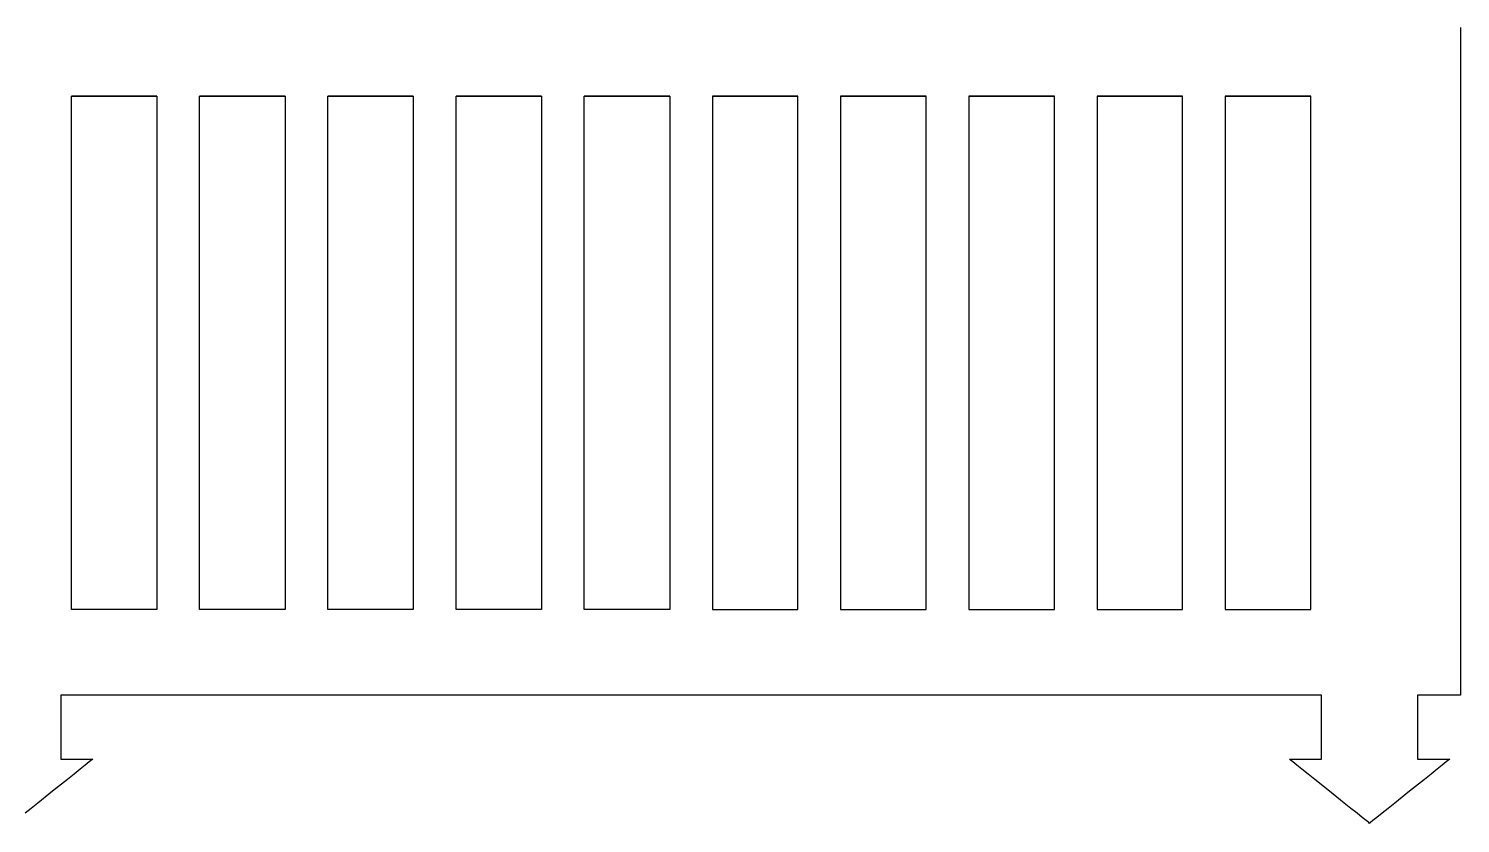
# Model space of a CAD drawing. Header units: millimetres. Extents: x 132 to 771, y 404 to 944.
# Drawn here: x 681.96 to 715.46, y 750.85 to 769.43 of the extents above; entities that cross this region are included whole.
import ezdxf

# ---------------------------------------------------------------- set-up
doc = ezdxf.new("R2010")
doc.units = ezdxf.units.MM
doc.header["$MEASUREMENT"] = 0
doc.layers.get('0').update_dxf_attribs({"linetype": 'CONTINUOUS', "true_color": 0xffffff})

msp = doc.modelspace()

# ---------------------------------------------------------------- linework, layer by layer
at = {"color": 7, "linetype": 'Continuous', "true_color": 0xffffff}
for points in [[(715.458, 769.458), (715.458, 769.32), (715.458, 769.165), (715.458, 768.993), (715.458, 768.803), (715.458, 768.598), (715.458, 768.375), (715.458, 767.89), (715.458, 767.353), (715.458, 766.768), (715.458, 766.143), (715.458, 765.48), (715.458, 764.79), (715.458, 764.075), (715.458, 763.345), (715.458, 761.853), (715.458, 760.36), (715.458, 759.63), (715.458, 758.915), (715.458, 758.225), (715.458, 757.563), (715.458, 756.938), (715.458, 756.353), (715.458, 755.815), (715.458, 755.33), (715.458, 755.108), (715.458, 754.903), (715.458, 754.713), (715.458, 754.54), (715.458, 754.385), (715.458, 754.248), (715.458, 754.13), (715.458, 754.033), (715.458, 753.955), (715.458, 753.898), (715.458, 753.865), (715.458, 753.853), (715.448, 753.853), (715.415, 753.853), (715.365, 753.853), (715.303, 753.853), (715.14, 753.853), (714.958, 753.853), (714.775, 753.853), (714.615, 753.853), (714.55, 753.853), (714.5, 753.853), (714.468, 753.853), (714.458, 753.853), (714.458, 753.835), (714.458, 753.788), (714.458, 753.715), (714.458, 753.618), (714.458, 753.505), (714.458, 753.378), (714.458, 753.103), (714.458, 752.828), (714.458, 752.7), (714.458, 752.588), (714.458, 752.49), (714.458, 752.418), (714.458, 752.37), (714.458, 752.353), (714.465, 752.353), (714.49, 752.353), (714.575, 752.353), (714.695, 752.353), (714.833, 752.353), (714.97, 752.353), (715.09, 752.353), (715.175, 752.353), (715.2, 752.353), (715.208, 752.353), (715.188, 752.335), (715.128, 752.288), (715.035, 752.215), (714.915, 752.118), (714.773, 752.005), (714.615, 751.878), (714.27, 751.603), (713.925, 751.328), (713.768, 751.2), (713.625, 751.088), (713.505, 750.99), (713.413, 750.918), (713.353, 750.87), (713.333, 750.853), (713.313, 750.87), (713.253, 750.918), (713.16, 750.99), (713.04, 751.088), (712.898, 751.2), (712.74, 751.328), (712.395, 751.603), (712.05, 751.878), (711.893, 752.005), (711.75, 752.118), (711.63, 752.215), (711.538, 752.288), (711.478, 752.335), (711.458, 752.353), (711.465, 752.353), (711.49, 752.353), (711.575, 752.353), (711.695, 752.353), (711.833, 752.353), (711.97, 752.353), (712.09, 752.353), (712.175, 752.353), (712.2, 752.353), (712.208, 752.353), (712.208, 752.37), (712.208, 752.418), (712.208, 752.49), (712.208, 752.588), (712.208, 752.7), (712.208, 752.828), (712.208, 753.103), (712.208, 753.378), (712.208, 753.505), (712.208, 753.618), (712.208, 753.715), (712.208, 753.788), (712.208, 753.835), (712.208, 753.853), (712.185, 753.853), (712.123, 753.853), (712.02, 753.853), (711.875, 753.853), (711.695, 753.853), (711.478, 753.853), (711.225, 753.853), (710.94, 753.853), (710.623, 753.853), (710.273, 753.853), (709.893, 753.853), (709.485, 753.853), (709.05, 753.853), (708.59, 753.853), (708.105, 753.853), (707.598, 753.853), (707.07, 753.853), (706.52, 753.853), (705.953, 753.853), (705.365, 753.853), (704.763, 753.853), (704.148, 753.853), (702.873, 753.853), (701.558, 753.853), (700.208, 753.853), (698.838, 753.853), (697.458, 753.853), (696.078, 753.853), (694.708, 753.853), (693.358, 753.853), (692.043, 753.853), (690.768, 753.853), (690.153, 753.853), (689.55, 753.853), (688.963, 753.853), (688.395, 753.853), (687.845, 753.853), (687.318, 753.853), (686.81, 753.853), (686.325, 753.853), (685.865, 753.853), (685.43, 753.853), (685.023, 753.853), (684.643, 753.853), (684.293, 753.853), (683.975, 753.853), (683.69, 753.853), (683.438, 753.853), (683.22, 753.853), (683.04, 753.853), (682.895, 753.853), (682.793, 753.853), (682.73, 753.853), (682.708, 753.853), (682.708, 753.835), (682.708, 753.788), (682.708, 753.715), (682.708, 753.618), (682.708, 753.505), (682.708, 753.378), (682.708, 753.103), (682.708, 752.828), (682.708, 752.7), (682.708, 752.588), (682.708, 752.49), (682.708, 752.418), (682.708, 752.37), (682.708, 752.353), (682.715, 752.353), (682.74, 752.353), (682.825, 752.353), (682.945, 752.353), (683.083, 752.353), (683.22, 752.353), (683.34, 752.353), (683.425, 752.353), (683.45, 752.353), (683.458, 752.353), (683.438, 752.335), (683.378, 752.288), (683.285, 752.215), (683.165, 752.118), (683.023, 752.005), (682.865, 751.878), (682.52, 751.603), (682.175, 751.328), (682.018, 751.2), (681.875, 751.088)], [(684.958, 755.853), (684.935, 755.853), (684.873, 755.853), (684.773, 755.853), (684.645, 755.853), (684.493, 755.853), (684.325, 755.853), (683.958, 755.853), (683.59, 755.853), (683.423, 755.853), (683.27, 755.853), (683.143, 755.853), (683.043, 755.853), (682.98, 755.853), (682.958, 755.853), (682.958, 755.86), (682.958, 755.888), (682.958, 755.93), (682.958, 755.988), (682.958, 756.06), (682.958, 756.15), (682.958, 756.368), (682.958, 756.64), (682.958, 756.96), (682.958, 757.325), (682.958, 757.728), (682.958, 758.165), (682.958, 758.635), (682.958, 759.133), (682.958, 759.65), (682.958, 760.185), (682.958, 760.733), (682.958, 761.853), (682.958, 762.973), (682.958, 763.52), (682.958, 764.055), (682.958, 764.573), (682.958, 765.07), (682.958, 765.538), (682.958, 765.978), (682.958, 766.38), (682.958, 766.745), (682.958, 767.065), (682.958, 767.338), (682.958, 767.555), (682.958, 767.645), (682.958, 767.718), (682.958, 767.775), (682.958, 767.818), (682.958, 767.843), (682.958, 767.853), (682.98, 767.853), (683.043, 767.853), (683.143, 767.853), (683.27, 767.853), (683.423, 767.853), (683.59, 767.853), (683.958, 767.853), (684.325, 767.853), (684.493, 767.853), (684.645, 767.853), (684.773, 767.853), (684.873, 767.853), (684.935, 767.853), (684.958, 767.853), (684.958, 767.845), (684.958, 767.818), (684.958, 767.775), (684.958, 767.718), (684.958, 767.645), (684.958, 767.555), (684.958, 767.338), (684.958, 767.065), (684.958, 766.745), (684.958, 766.38), (684.958, 765.978), (684.958, 765.54), (684.958, 765.07), (684.958, 764.573), (684.958, 764.055), (684.958, 763.52), (684.958, 762.973), (684.958, 761.853), (684.958, 760.733), (684.958, 760.185), (684.958, 759.65), (684.958, 759.133), (684.958, 758.635), (684.958, 758.165), (684.958, 757.728), (684.958, 757.325), (684.958, 756.96), (684.958, 756.64), (684.958, 756.368), (684.958, 756.15), (684.958, 756.06), (684.958, 755.988), (684.958, 755.93), (684.958, 755.888), (684.958, 755.86), (684.958, 755.853)], [(684.958, 767.853), (684.935, 767.853), (684.873, 767.853), (684.773, 767.853), (684.645, 767.853), (684.493, 767.853), (684.325, 767.853), (683.958, 767.853), (683.59, 767.853), (683.423, 767.853), (683.27, 767.853), (683.143, 767.853), (683.043, 767.853), (682.98, 767.853), (682.958, 767.853)], [(687.958, 755.853), (687.935, 755.853), (687.873, 755.853), (687.773, 755.853), (687.645, 755.853), (687.493, 755.853), (687.325, 755.853), (686.958, 755.853), (686.59, 755.853), (686.423, 755.853), (686.27, 755.853), (686.143, 755.853), (686.043, 755.853), (685.98, 755.853), (685.958, 755.853), (685.958, 755.86), (685.958, 755.888), (685.958, 755.93), (685.958, 755.988), (685.958, 756.06), (685.958, 756.15), (685.958, 756.368), (685.958, 756.64), (685.958, 756.96), (685.958, 757.325), (685.958, 757.728), (685.958, 758.165), (685.958, 758.635), (685.958, 759.133), (685.958, 759.65), (685.958, 760.185), (685.958, 760.733), (685.958, 761.853), (685.958, 762.973), (685.958, 763.52), (685.958, 764.055), (685.958, 764.573), (685.958, 765.07), (685.958, 765.538), (685.958, 765.978), (685.958, 766.38), (685.958, 766.745), (685.958, 767.065), (685.958, 767.338), (685.958, 767.555), (685.958, 767.645), (685.958, 767.718), (685.958, 767.775), (685.958, 767.818), (685.958, 767.843), (685.958, 767.853), (685.98, 767.853), (686.043, 767.853), (686.143, 767.853), (686.27, 767.853), (686.423, 767.853), (686.59, 767.853), (686.958, 767.853), (687.325, 767.853), (687.493, 767.853), (687.645, 767.853), (687.773, 767.853), (687.873, 767.853), (687.935, 767.853), (687.958, 767.853), (687.958, 767.845), (687.958, 767.818), (687.958, 767.775), (687.958, 767.718), (687.958, 767.645), (687.958, 767.555), (687.958, 767.338), (687.958, 767.065), (687.958, 766.745), (687.958, 766.38), (687.958, 765.978), (687.958, 765.54), (687.958, 765.07), (687.958, 764.573), (687.958, 764.055), (687.958, 763.52), (687.958, 762.973), (687.958, 761.853), (687.958, 760.733), (687.958, 760.185), (687.958, 759.65), (687.958, 759.133), (687.958, 758.635), (687.958, 758.165), (687.958, 757.728), (687.958, 757.325), (687.958, 756.96), (687.958, 756.64), (687.958, 756.368), (687.958, 756.15), (687.958, 756.06), (687.958, 755.988), (687.958, 755.93), (687.958, 755.888), (687.958, 755.86), (687.958, 755.853)], [(687.958, 767.853), (687.935, 767.853), (687.873, 767.853), (687.773, 767.853), (687.645, 767.853), (687.493, 767.853), (687.325, 767.853), (686.958, 767.853), (686.59, 767.853), (686.423, 767.853), (686.27, 767.853), (686.143, 767.853), (686.043, 767.853), (685.98, 767.853), (685.958, 767.853)], [(690.958, 755.853), (690.935, 755.853), (690.873, 755.853), (690.773, 755.853), (690.645, 755.853), (690.493, 755.853), (690.325, 755.853), (689.958, 755.853), (689.59, 755.853), (689.423, 755.853), (689.27, 755.853), (689.143, 755.853), (689.043, 755.853), (688.98, 755.853), (688.958, 755.853), (688.958, 755.86), (688.958, 755.888), (688.958, 755.93), (688.958, 755.988), (688.958, 756.06), (688.958, 756.15), (688.958, 756.368), (688.958, 756.64), (688.958, 756.96), (688.958, 757.325), (688.958, 757.728), (688.958, 758.165), (688.958, 758.635), (688.958, 759.133), (688.958, 759.65), (688.958, 760.185), (688.958, 760.733), (688.958, 761.853), (688.958, 762.973), (688.958, 763.52), (688.958, 764.055), (688.958, 764.573), (688.958, 765.07), (688.958, 765.538), (688.958, 765.978), (688.958, 766.38), (688.958, 766.745), (688.958, 767.065), (688.958, 767.338), (688.958, 767.555), (688.958, 767.645), (688.958, 767.718), (688.958, 767.775), (688.958, 767.818), (688.958, 767.843), (688.958, 767.853), (688.98, 767.853), (689.043, 767.853), (689.143, 767.853), (689.27, 767.853), (689.423, 767.853), (689.59, 767.853), (689.958, 767.853), (690.325, 767.853), (690.493, 767.853), (690.645, 767.853), (690.773, 767.853), (690.873, 767.853), (690.935, 767.853), (690.958, 767.853), (690.958, 767.845), (690.958, 767.818), (690.958, 767.775), (690.958, 767.718), (690.958, 767.645), (690.958, 767.555), (690.958, 767.338), (690.958, 767.065), (690.958, 766.745), (690.958, 766.38), (690.958, 765.978), (690.958, 765.54), (690.958, 765.07), (690.958, 764.573), (690.958, 764.055), (690.958, 763.52), (690.958, 762.973), (690.958, 761.853), (690.958, 760.733), (690.958, 760.185), (690.958, 759.65), (690.958, 759.133), (690.958, 758.635), (690.958, 758.165), (690.958, 757.728), (690.958, 757.325), (690.958, 756.96), (690.958, 756.64), (690.958, 756.368), (690.958, 756.15), (690.958, 756.06), (690.958, 755.988), (690.958, 755.93), (690.958, 755.888), (690.958, 755.86), (690.958, 755.853)], [(690.958, 767.853), (690.935, 767.853), (690.873, 767.853), (690.773, 767.853), (690.645, 767.853), (690.493, 767.853), (690.325, 767.853), (689.958, 767.853), (689.59, 767.853), (689.423, 767.853), (689.27, 767.853), (689.143, 767.853), (689.043, 767.853), (688.98, 767.853), (688.958, 767.853)], [(693.958, 755.853), (693.935, 755.853), (693.873, 755.853), (693.773, 755.853), (693.645, 755.853), (693.493, 755.853), (693.325, 755.853), (692.958, 755.853), (692.59, 755.853), (692.423, 755.853), (692.27, 755.853), (692.143, 755.853), (692.043, 755.853), (691.98, 755.853), (691.958, 755.853), (691.958, 755.86), (691.958, 755.888), (691.958, 755.93), (691.958, 755.988), (691.958, 756.06), (691.958, 756.15), (691.958, 756.368), (691.958, 756.64), (691.958, 756.96), (691.958, 757.325), (691.958, 757.728), (691.958, 758.165), (691.958, 758.635), (691.958, 759.133), (691.958, 759.65), (691.958, 760.185), (691.958, 760.733), (691.958, 761.853), (691.958, 762.973), (691.958, 763.52), (691.958, 764.055), (691.958, 764.573), (691.958, 765.07), (691.958, 765.538), (691.958, 765.978), (691.958, 766.38), (691.958, 766.745), (691.958, 767.065), (691.958, 767.338), (691.958, 767.555), (691.958, 767.645), (691.958, 767.718), (691.958, 767.775), (691.958, 767.818), (691.958, 767.843), (691.958, 767.853), (691.98, 767.853), (692.043, 767.853), (692.143, 767.853), (692.27, 767.853), (692.423, 767.853), (692.59, 767.853), (692.958, 767.853), (693.325, 767.853), (693.493, 767.853), (693.645, 767.853), (693.773, 767.853), (693.873, 767.853), (693.935, 767.853), (693.958, 767.853), (693.958, 767.845), (693.958, 767.818), (693.958, 767.775), (693.958, 767.718), (693.958, 767.645), (693.958, 767.555), (693.958, 767.338), (693.958, 767.065), (693.958, 766.745), (693.958, 766.38), (693.958, 765.978), (693.958, 765.54), (693.958, 765.07), (693.958, 764.573), (693.958, 764.055), (693.958, 763.52), (693.958, 762.973), (693.958, 761.853), (693.958, 760.733), (693.958, 760.185), (693.958, 759.65), (693.958, 759.133), (693.958, 758.635), (693.958, 758.165), (693.958, 757.728), (693.958, 757.325), (693.958, 756.96), (693.958, 756.64), (693.958, 756.368), (693.958, 756.15), (693.958, 756.06), (693.958, 755.988), (693.958, 755.93), (693.958, 755.888), (693.958, 755.86), (693.958, 755.853)], [(693.958, 767.853), (693.935, 767.853), (693.873, 767.853), (693.773, 767.853), (693.645, 767.853), (693.493, 767.853), (693.325, 767.853), (692.958, 767.853), (692.59, 767.853), (692.423, 767.853), (692.27, 767.853), (692.143, 767.853), (692.043, 767.853), (691.98, 767.853), (691.958, 767.853)], [(696.958, 755.853), (696.935, 755.853), (696.873, 755.853), (696.773, 755.853), (696.645, 755.853), (696.493, 755.853), (696.325, 755.853), (695.958, 755.853), (695.59, 755.853), (695.423, 755.853), (695.27, 755.853), (695.143, 755.853), (695.043, 755.853), (694.98, 755.853), (694.958, 755.853), (694.958, 755.86), (694.958, 755.888), (694.958, 755.93), (694.958, 755.988), (694.958, 756.06), (694.958, 756.15), (694.958, 756.368), (694.958, 756.64), (694.958, 756.96), (694.958, 757.325), (694.958, 757.728), (694.958, 758.165), (694.958, 758.635), (694.958, 759.133), (694.958, 759.65), (694.958, 760.185), (694.958, 760.733), (694.958, 761.853), (694.958, 762.973), (694.958, 763.52), (694.958, 764.055), (694.958, 764.573), (694.958, 765.07), (694.958, 765.538), (694.958, 765.978), (694.958, 766.38), (694.958, 766.745), (694.958, 767.065), (694.958, 767.338), (694.958, 767.555), (694.958, 767.645), (694.958, 767.718), (694.958, 767.775), (694.958, 767.818), (694.958, 767.843), (694.958, 767.853), (694.98, 767.853), (695.043, 767.853), (695.143, 767.853), (695.27, 767.853), (695.423, 767.853), (695.59, 767.853), (695.958, 767.853), (696.325, 767.853), (696.493, 767.853), (696.645, 767.853), (696.773, 767.853), (696.873, 767.853), (696.935, 767.853), (696.958, 767.853), (696.958, 767.845), (696.958, 767.818), (696.958, 767.775), (696.958, 767.718), (696.958, 767.645), (696.958, 767.555), (696.958, 767.338), (696.958, 767.065), (696.958, 766.745), (696.958, 766.38), (696.958, 765.978), (696.958, 765.54), (696.958, 765.07), (696.958, 764.573), (696.958, 764.055), (696.958, 763.52), (696.958, 762.973), (696.958, 761.853), (696.958, 760.733), (696.958, 760.185), (696.958, 759.65), (696.958, 759.133), (696.958, 758.635), (696.958, 758.165), (696.958, 757.728), (696.958, 757.325), (696.958, 756.96), (696.958, 756.64), (696.958, 756.368), (696.958, 756.15), (696.958, 756.06), (696.958, 755.988), (696.958, 755.93), (696.958, 755.888), (696.958, 755.86), (696.958, 755.853)], [(696.958, 767.853), (696.935, 767.853), (696.873, 767.853), (696.773, 767.853), (696.645, 767.853), (696.493, 767.853), (696.325, 767.853), (695.958, 767.853), (695.59, 767.853), (695.423, 767.853), (695.27, 767.853), (695.143, 767.853), (695.043, 767.853), (694.98, 767.853), (694.958, 767.853)], [(697.958, 755.853), (697.98, 755.853), (698.043, 755.853), (698.143, 755.853), (698.27, 755.853), (698.423, 755.853), (698.59, 755.853), (698.958, 755.853), (699.325, 755.853), (699.493, 755.853), (699.645, 755.853), (699.773, 755.853), (699.873, 755.853), (699.935, 755.853), (699.958, 755.853), (699.958, 755.86), (699.958, 755.888), (699.958, 755.93), (699.958, 755.988), (699.958, 756.06), (699.958, 756.15), (699.958, 756.368), (699.958, 756.64), (699.958, 756.96), (699.958, 757.325), (699.958, 757.728), (699.958, 758.165), (699.958, 758.635), (699.958, 759.133), (699.958, 759.65), (699.958, 760.185), (699.958, 760.733), (699.958, 761.853), (699.958, 762.973), (699.958, 763.52), (699.958, 764.055), (699.958, 764.573), (699.958, 765.07), (699.958, 765.538), (699.958, 765.978), (699.958, 766.38), (699.958, 766.745), (699.958, 767.065), (699.958, 767.338), (699.958, 767.555), (699.958, 767.645), (699.958, 767.718), (699.958, 767.775), (699.958, 767.818), (699.958, 767.843), (699.958, 767.853), (699.935, 767.853), (699.873, 767.853), (699.773, 767.853), (699.645, 767.853), (699.493, 767.853), (699.325, 767.853), (698.958, 767.853), (698.59, 767.853), (698.423, 767.853), (698.27, 767.853), (698.143, 767.853), (698.043, 767.853), (697.98, 767.853), (697.958, 767.853), (697.958, 767.845), (697.958, 767.818), (697.958, 767.775), (697.958, 767.718), (697.958, 767.645), (697.958, 767.555), (697.958, 767.338), (697.958, 767.065), (697.958, 766.745), (697.958, 766.38), (697.958, 765.978), (697.958, 765.54), (697.958, 765.07), (697.958, 764.573), (697.958, 764.055), (697.958, 763.52), (697.958, 762.973), (697.958, 761.853), (697.958, 760.733), (697.958, 760.185), (697.958, 759.65), (697.958, 759.133), (697.958, 758.635), (697.958, 758.165), (697.958, 757.728), (697.958, 757.325), (697.958, 756.96), (697.958, 756.64), (697.958, 756.368), (697.958, 756.15), (697.958, 756.06), (697.958, 755.988), (697.958, 755.93), (697.958, 755.888), (697.958, 755.86), (697.958, 755.853)], [(697.958, 767.853), (697.98, 767.853), (698.043, 767.853), (698.143, 767.853), (698.27, 767.853), (698.423, 767.853), (698.59, 767.853), (698.958, 767.853), (699.325, 767.853), (699.493, 767.853), (699.645, 767.853), (699.773, 767.853), (699.873, 767.853), (699.935, 767.853), (699.958, 767.853)], [(700.958, 755.853), (700.98, 755.853), (701.043, 755.853), (701.143, 755.853), (701.27, 755.853), (701.423, 755.853), (701.59, 755.853), (701.958, 755.853), (702.325, 755.853), (702.493, 755.853), (702.645, 755.853), (702.773, 755.853), (702.873, 755.853), (702.935, 755.853), (702.958, 755.853), (702.958, 755.86), (702.958, 755.888), (702.958, 755.93), (702.958, 755.988), (702.958, 756.06), (702.958, 756.15), (702.958, 756.368), (702.958, 756.64), (702.958, 756.96), (702.958, 757.325), (702.958, 757.728), (702.958, 758.165), (702.958, 758.635), (702.958, 759.133), (702.958, 759.65), (702.958, 760.185), (702.958, 760.733), (702.958, 761.853), (702.958, 762.973), (702.958, 763.52), (702.958, 764.055), (702.958, 764.573), (702.958, 765.07), (702.958, 765.538), (702.958, 765.978), (702.958, 766.38), (702.958, 766.745), (702.958, 767.065), (702.958, 767.338), (702.958, 767.555), (702.958, 767.645), (702.958, 767.718), (702.958, 767.775), (702.958, 767.818), (702.958, 767.843), (702.958, 767.853), (702.935, 767.853), (702.873, 767.853), (702.773, 767.853), (702.645, 767.853), (702.493, 767.853), (702.325, 767.853), (701.958, 767.853), (701.59, 767.853), (701.423, 767.853), (701.27, 767.853), (701.143, 767.853), (701.043, 767.853), (700.98, 767.853), (700.958, 767.853), (700.958, 767.845), (700.958, 767.818), (700.958, 767.775), (700.958, 767.718), (700.958, 767.645), (700.958, 767.555), (700.958, 767.338), (700.958, 767.065), (700.958, 766.745), (700.958, 766.38), (700.958, 765.978), (700.958, 765.54), (700.958, 765.07), (700.958, 764.573), (700.958, 764.055), (700.958, 763.52), (700.958, 762.973), (700.958, 761.853), (700.958, 760.733), (700.958, 760.185), (700.958, 759.65), (700.958, 759.133), (700.958, 758.635), (700.958, 758.165), (700.958, 757.728), (700.958, 757.325), (700.958, 756.96), (700.958, 756.64), (700.958, 756.368), (700.958, 756.15), (700.958, 756.06), (700.958, 755.988), (700.958, 755.93), (700.958, 755.888), (700.958, 755.86), (700.958, 755.853)], [(700.958, 767.853), (700.98, 767.853), (701.043, 767.853), (701.143, 767.853), (701.27, 767.853), (701.423, 767.853), (701.59, 767.853), (701.958, 767.853), (702.325, 767.853), (702.493, 767.853), (702.645, 767.853), (702.773, 767.853), (702.873, 767.853), (702.935, 767.853), (702.958, 767.853)], [(703.958, 755.853), (703.98, 755.853), (704.043, 755.853), (704.143, 755.853), (704.27, 755.853), (704.423, 755.853), (704.59, 755.853), (704.958, 755.853), (705.325, 755.853), (705.493, 755.853), (705.645, 755.853), (705.773, 755.853), (705.873, 755.853), (705.935, 755.853), (705.958, 755.853), (705.958, 755.86), (705.958, 755.888), (705.958, 755.93), (705.958, 755.988), (705.958, 756.06), (705.958, 756.15), (705.958, 756.368), (705.958, 756.64), (705.958, 756.96), (705.958, 757.325), (705.958, 757.728), (705.958, 758.165), (705.958, 758.635), (705.958, 759.133), (705.958, 759.65), (705.958, 760.185), (705.958, 760.733), (705.958, 761.853), (705.958, 762.973), (705.958, 763.52), (705.958, 764.055), (705.958, 764.573), (705.958, 765.07), (705.958, 765.538), (705.958, 765.978), (705.958, 766.38), (705.958, 766.745), (705.958, 767.065), (705.958, 767.338), (705.958, 767.555), (705.958, 767.645), (705.958, 767.718), (705.958, 767.775), (705.958, 767.818), (705.958, 767.843), (705.958, 767.853), (705.935, 767.853), (705.873, 767.853), (705.773, 767.853), (705.645, 767.853), (705.493, 767.853), (705.325, 767.853), (704.958, 767.853), (704.59, 767.853), (704.423, 767.853), (704.27, 767.853), (704.143, 767.853), (704.043, 767.853), (703.98, 767.853), (703.958, 767.853), (703.958, 767.845), (703.958, 767.818), (703.958, 767.775), (703.958, 767.718), (703.958, 767.645), (703.958, 767.555), (703.958, 767.338), (703.958, 767.065), (703.958, 766.745), (703.958, 766.38), (703.958, 765.978), (703.958, 765.54), (703.958, 765.07), (703.958, 764.573), (703.958, 764.055), (703.958, 763.52), (703.958, 762.973), (703.958, 761.853), (703.958, 760.733), (703.958, 760.185), (703.958, 759.65), (703.958, 759.133), (703.958, 758.635), (703.958, 758.165), (703.958, 757.728), (703.958, 757.325), (703.958, 756.96), (703.958, 756.64), (703.958, 756.368), (703.958, 756.15), (703.958, 756.06), (703.958, 755.988), (703.958, 755.93), (703.958, 755.888), (703.958, 755.86), (703.958, 755.853)], [(703.958, 767.853), (703.98, 767.853), (704.043, 767.853), (704.143, 767.853), (704.27, 767.853), (704.423, 767.853), (704.59, 767.853), (704.958, 767.853), (705.325, 767.853), (705.493, 767.853), (705.645, 767.853), (705.773, 767.853), (705.873, 767.853), (705.935, 767.853), (705.958, 767.853)], [(706.958, 755.853), (706.98, 755.853), (707.043, 755.853), (707.143, 755.853), (707.27, 755.853), (707.423, 755.853), (707.59, 755.853), (707.958, 755.853), (708.325, 755.853), (708.493, 755.853), (708.645, 755.853), (708.773, 755.853), (708.873, 755.853), (708.935, 755.853), (708.958, 755.853), (708.958, 755.86), (708.958, 755.888), (708.958, 755.93), (708.958, 755.988), (708.958, 756.06), (708.958, 756.15), (708.958, 756.368), (708.958, 756.64), (708.958, 756.96), (708.958, 757.325), (708.958, 757.728), (708.958, 758.165), (708.958, 758.635), (708.958, 759.133), (708.958, 759.65), (708.958, 760.185), (708.958, 760.733), (708.958, 761.853), (708.958, 762.973), (708.958, 763.52), (708.958, 764.055), (708.958, 764.573), (708.958, 765.07), (708.958, 765.538), (708.958, 765.978), (708.958, 766.38), (708.958, 766.745), (708.958, 767.065), (708.958, 767.338), (708.958, 767.555), (708.958, 767.645), (708.958, 767.718), (708.958, 767.775), (708.958, 767.818), (708.958, 767.843), (708.958, 767.853), (708.935, 767.853), (708.873, 767.853), (708.773, 767.853), (708.645, 767.853), (708.493, 767.853), (708.325, 767.853), (707.958, 767.853), (707.59, 767.853), (707.423, 767.853), (707.27, 767.853), (707.143, 767.853), (707.043, 767.853), (706.98, 767.853), (706.958, 767.853), (706.958, 767.845), (706.958, 767.818), (706.958, 767.775), (706.958, 767.718), (706.958, 767.645), (706.958, 767.555), (706.958, 767.338), (706.958, 767.065), (706.958, 766.745), (706.958, 766.38), (706.958, 765.978), (706.958, 765.54), (706.958, 765.07), (706.958, 764.573), (706.958, 764.055), (706.958, 763.52), (706.958, 762.973), (706.958, 761.853), (706.958, 760.733), (706.958, 760.185), (706.958, 759.65), (706.958, 759.133), (706.958, 758.635), (706.958, 758.165), (706.958, 757.728), (706.958, 757.325), (706.958, 756.96), (706.958, 756.64), (706.958, 756.368), (706.958, 756.15), (706.958, 756.06), (706.958, 755.988), (706.958, 755.93), (706.958, 755.888), (706.958, 755.86), (706.958, 755.853)], [(706.958, 767.853), (706.98, 767.853), (707.043, 767.853), (707.143, 767.853), (707.27, 767.853), (707.423, 767.853), (707.59, 767.853), (707.958, 767.853), (708.325, 767.853), (708.493, 767.853), (708.645, 767.853), (708.773, 767.853), (708.873, 767.853), (708.935, 767.853), (708.958, 767.853)], [(709.958, 755.853), (709.98, 755.853), (710.043, 755.853), (710.143, 755.853), (710.27, 755.853), (710.423, 755.853), (710.59, 755.853), (710.958, 755.853), (711.325, 755.853), (711.493, 755.853), (711.645, 755.853), (711.773, 755.853), (711.873, 755.853), (711.935, 755.853), (711.958, 755.853), (711.958, 755.86), (711.958, 755.888), (711.958, 755.93), (711.958, 755.988), (711.958, 756.06), (711.958, 756.15), (711.958, 756.368), (711.958, 756.64), (711.958, 756.96), (711.958, 757.325), (711.958, 757.728), (711.958, 758.165), (711.958, 758.635), (711.958, 759.133), (711.958, 759.65), (711.958, 760.185), (711.958, 760.733), (711.958, 761.853), (711.958, 762.973), (711.958, 763.52), (711.958, 764.055), (711.958, 764.573), (711.958, 765.07), (711.958, 765.538), (711.958, 765.978), (711.958, 766.38), (711.958, 766.745), (711.958, 767.065), (711.958, 767.338), (711.958, 767.555), (711.958, 767.645), (711.958, 767.718), (711.958, 767.775), (711.958, 767.818), (711.958, 767.843), (711.958, 767.853), (711.935, 767.853), (711.873, 767.853), (711.773, 767.853), (711.645, 767.853), (711.493, 767.853), (711.325, 767.853), (710.958, 767.853), (710.59, 767.853), (710.423, 767.853), (710.27, 767.853), (710.143, 767.853), (710.043, 767.853), (709.98, 767.853), (709.958, 767.853), (709.958, 767.845), (709.958, 767.818), (709.958, 767.775), (709.958, 767.718), (709.958, 767.645), (709.958, 767.555), (709.958, 767.338), (709.958, 767.065), (709.958, 766.745), (709.958, 766.38), (709.958, 765.978), (709.958, 765.54), (709.958, 765.07), (709.958, 764.573), (709.958, 764.055), (709.958, 763.52), (709.958, 762.973), (709.958, 761.853), (709.958, 760.733), (709.958, 760.185), (709.958, 759.65), (709.958, 759.133), (709.958, 758.635), (709.958, 758.165), (709.958, 757.728), (709.958, 757.325), (709.958, 756.96), (709.958, 756.64), (709.958, 756.368), (709.958, 756.15), (709.958, 756.06), (709.958, 755.988), (709.958, 755.93), (709.958, 755.888), (709.958, 755.86), (709.958, 755.853)], [(709.958, 767.853), (709.98, 767.853), (710.043, 767.853), (710.143, 767.853), (710.27, 767.853), (710.423, 767.853), (710.59, 767.853), (710.958, 767.853), (711.325, 767.853), (711.493, 767.853), (711.645, 767.853), (711.773, 767.853), (711.873, 767.853), (711.935, 767.853), (711.958, 767.853)]]:
    msp.add_lwpolyline(points, dxfattribs=at)

doc.saveas('drawing.dxf')
